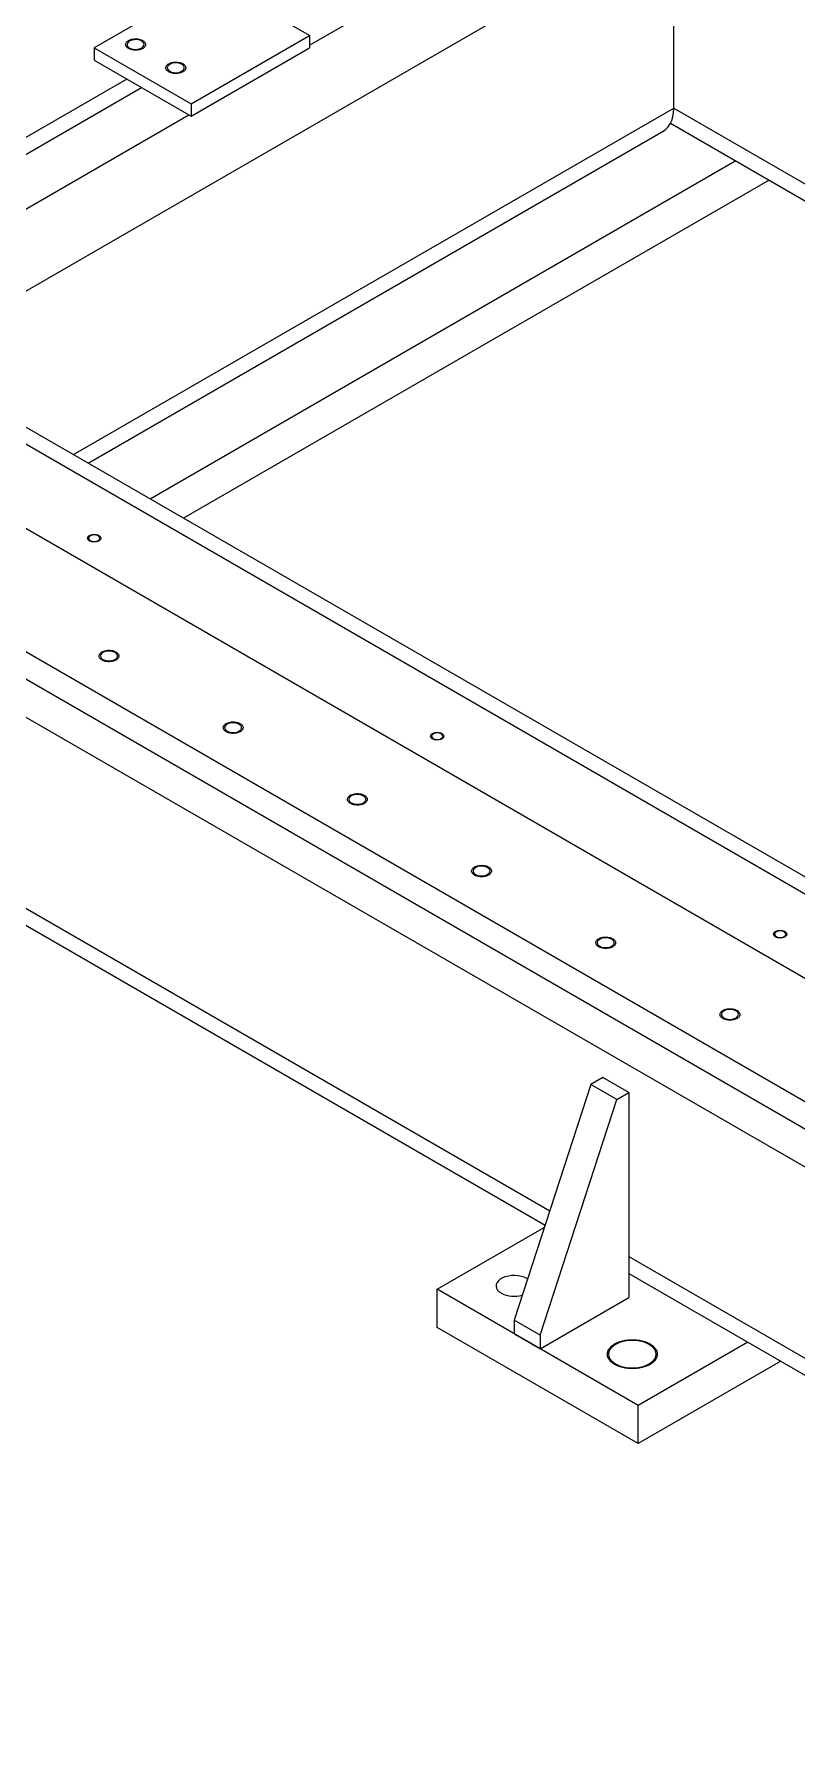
# Model space of a CAD drawing. Header units: millimetres. Extents: x 30 to 8380, y 30 to 5898.
# Drawn here: x 541 to 769, y 5085 to 5595 of the extents above; entities that cross this region are included whole.
import ezdxf

# ---------------------------------------------------------------- set-up
doc = ezdxf.new("R2010")
doc.units = ezdxf.units.MM
doc.header["$LTSCALE"] = 10

msp = doc.modelspace()

# ---------------------------------------------------------------- linework, layer by layer
at = {"color": 8, "linetype": 'Continuous', "lineweight": 18}
for p, q in [((623.362335, 5591.3359383), (721.6501776, 5648.0763021)), ((503.3061589, 5497.5347492), (732.2567793, 5629.7051291)), ((474.1628042, 5521.5330447), (573.1577536, 5578.6816126)), ((488.3049398, 5513.3689636), (587.2998892, 5570.5175314)), ((552.811679, 5468.9558208), (732.2567793, 5572.5472722)), ((732.2567793, 5572.5472722), (950.5927526, 5446.5045977)), ((440.5752321, 5528.6766157), (2059.849761, 4593.8893277)), ((380.4711557, 5481.7311588), (1999.7456846, 4546.9438707)), ((411.2303007, 5406.8164255), (695.1759719, 5242.8980786)), ((718.8217505, 5229.2476612), (1002.7674217, 5065.3293143))]:
    msp.add_line(p, q, dxfattribs=at)
at = {"color": 7, "linetype": 'Continuous', "lineweight": 25}
for p, q in [((732.2567793, 5572.5472722), (732.2567793, 5629.7051291)), ((594.370957, 5610.9303301), (559.0156179, 5590.5201273)), ((623.362335, 5594.1939638), (594.370957, 5610.9303301)), ((559.0156179, 5590.5201273), (559.0156179, 5586.8456937)), ((559.0156179, 5590.5201273), (588.006996, 5573.783761)), ((588.006996, 5573.783761), (623.362335, 5594.1939638)), ((588.006996, 5570.1093274), (623.362335, 5590.5195302)), ((623.362335, 5594.1939638), (623.362335, 5590.5195302)), ((559.0156179, 5586.8456937), (588.006996, 5570.1093274)), ((568.7648602, 5581.2175759), (466.6634137, 5522.2756655)), ((588.006996, 5573.783761), (588.006996, 5570.1093274)), ((557.2062964, 5466.4188622), (729.1495681, 5565.6796001)), ((731.3038616, 5568.0234627), (946.1981352, 5443.9676391)), ((750.8448563, 5556.7426865), (575.7943734, 5455.6881937)), ((760.7459603, 5551.0269009), (585.6954774, 5449.9724081)), ((2067.3491515, 4594.6319484), (448.0746226, 5529.4192365)), ((2030.858383, 4585.3183695), (418.6549219, 5516.023617)), ((386.8351167, 5497.6544345), (1999.0385778, 4566.949187)), ((386.8351167, 5489.4890263), (1999.0385778, 4558.7837789)), ((411.2303007, 5401.7425083), (693.7827113, 5238.6284736)), ((707.508042, 5280.6893342), (684.5270716, 5210.2648456)), ((711.0435759, 5282.7303545), (707.508042, 5280.6893342)), ((715.2862166, 5276.1990896), (707.508042, 5280.6893342)), ((718.8217505, 5278.2401099), (711.0435759, 5282.7303545)), ((692.3052462, 5205.774601), (715.2862166, 5276.1990896)), ((715.2862166, 5276.1990896), (718.8217505, 5278.2401099)), ((718.8217505, 5278.2401099), (718.8217505, 5216.999549)), ((661.5461012, 5219.4487734), (693.553576, 5237.9262952)), ((718.8217505, 5224.173744), (1001.3741611, 5061.0597093)), ((661.5461012, 5208.017202), (661.5461012, 5219.4487734)), ((721.6501776, 5184.7514286), (661.5461012, 5219.4487734)), ((692.3052462, 5201.6918969), (718.8217505, 5216.999549)), ((692.3052462, 5205.774601), (684.5270716, 5210.2648456)), ((684.5270716, 5210.2648456), (684.5270716, 5206.1821415)), ((721.6501776, 5173.3198572), (661.5461012, 5208.017202)), ((684.5270716, 5206.1821415), (692.3052462, 5201.6918969)), ((692.3052462, 5205.774601), (692.3052462, 5201.6918969)), ((754.3803902, 5203.6461782), (721.6501776, 5184.7514286)), ((764.2814942, 5197.9303925), (721.6501776, 5173.3198572)), ((721.6501776, 5173.3198572), (721.6501776, 5184.7514286))]:
    msp.add_line(p, q, dxfattribs=at)
at = {"color": 7, "linetype": 'Continuous', "lineweight": 25, "flags": 128}
for points in [[(569.5868643, 5590.4997171), (570.1402055, 5590.2574803), (570.7862373, 5590.1104094), (571.4770464, 5590.069412), (572.1613987, 5590.1375286), (572.7885389, 5590.3097074), (573.3119548, 5590.5731787), (573.6928272, 5590.9084019), (573.9029084, 5591.2905152), (573.9266177, 5591.6911789), (573.7621966, 5592.0806776), (573.4218396, 5592.430124), (572.9307894, 5592.7136013), (572.3254649, 5592.9100852), (571.6507602, 5593.0050034), (570.9567151, 5592.9913163), (570.2948038, 5592.870039), (569.7141172, 5592.6501661), (569.2577222, 5592.3480045), (568.9594674, 5591.9859642), (568.8414732, 5591.590896), (568.9124905, 5591.1921004), (569.1672524, 5590.8191542), (569.5868643, 5590.4997171)], [(581.6076796, 5583.5602482), (582.1610208, 5583.3180114), (582.8070526, 5583.1709405), (583.4978617, 5583.1299431), (584.182214, 5583.1980597), (584.8093542, 5583.3702385), (585.3327701, 5583.6337097), (585.7136424, 5583.968933), (585.9237237, 5584.3510462), (585.9474329, 5584.7517099), (585.7830119, 5585.1412086), (585.4426549, 5585.490655), (584.9516047, 5585.7741323), (584.3462801, 5585.9706162), (583.6715755, 5586.0655345), (582.9775304, 5586.0518474), (582.3156191, 5585.9305701), (581.7349325, 5585.7106972), (581.2785375, 5585.4085356), (580.9802827, 5585.0464953), (580.8622885, 5584.6514271), (580.9333058, 5584.2526315), (581.1880677, 5583.8796853), (581.6076796, 5583.5602482)], [(729.1495681, 5565.6796001), (729.1501776, 5565.679952), (729.9427527, 5566.2465583), (730.6310439, 5566.9694007), (731.2063955, 5567.8393892), (731.6615722, 5568.845583), (731.9908497, 5569.9753288), (732.1900872, 5571.2144193), (732.2567793, 5572.5472722)], [(557.8135364, 5443.2803272), (558.2689837, 5443.092603), (558.8053405, 5443.0004215), (559.364484, 5443.0137721), (559.8858225, 5443.1312079), (560.3128608, 5443.3400031), (560.5993228, 5443.6175314), (560.7141657, 5443.9337182), (560.6449447, 5444.2543), (560.3991607, 5444.5445366), (560.0034485, 5444.7729764), (559.5006895, 5444.9148644), (558.9453655, 5444.9548249), (558.3976544, 5444.8885275), (557.9169092, 5444.7231565), (557.5552262, 5444.4766325), (557.3517993, 5444.1756702), (557.3286729, 5443.8528835), (557.4883533, 5443.5432514), (557.8135364, 5443.2803272)], [(561.631913, 5407.727081), (562.1852543, 5407.4848442), (562.831286, 5407.3377733), (563.5220951, 5407.2967758), (564.2064474, 5407.3648925), (564.8335876, 5407.5370712), (565.3570035, 5407.8005425), (565.7378759, 5408.1357657), (565.9479571, 5408.517879), (565.9716664, 5408.9185427), (565.8072453, 5409.3080414), (565.4668883, 5409.6574878), (564.9758381, 5409.9409651), (564.3705136, 5410.137449), (563.6958089, 5410.2323672), (563.0017638, 5410.2186802), (562.3398525, 5410.0974029), (561.7591659, 5409.8775299), (561.3027709, 5409.5753683), (561.0045162, 5409.213328), (560.8865219, 5408.8182599), (560.9575392, 5408.4194643), (561.2123011, 5408.046518), (561.631913, 5407.727081)], [(598.755019, 5386.296368), (599.3083603, 5386.0541312), (599.9543921, 5385.9070603), (600.6452012, 5385.8660629), (601.3295534, 5385.9341795), (601.9566936, 5386.1063583), (602.4801095, 5386.3698296), (602.8609819, 5386.7050528), (603.0710631, 5387.0871661), (603.0947724, 5387.4878297), (602.9303514, 5387.8773285), (602.5899944, 5388.2267749), (602.0989441, 5388.5102521), (601.4936196, 5388.7067361), (600.8189149, 5388.8016543), (600.1248698, 5388.7879672), (599.4629585, 5388.6666899), (598.8822719, 5388.446817), (598.4258769, 5388.1446554), (598.1276222, 5387.7826151), (598.0096279, 5387.3875469), (598.0806452, 5386.9887513), (598.3354071, 5386.6158051), (598.755019, 5386.296368)], [(660.3440197, 5384.0907391), (660.799467, 5383.9030149), (661.3358237, 5383.8108334), (661.8949673, 5383.824184), (662.4163058, 5383.9416198), (662.8433441, 5384.150415), (663.1298061, 5384.4279432), (663.244649, 5384.7441301), (663.1754279, 5385.0647119), (662.929644, 5385.3549485), (662.5339318, 5385.5833883), (662.0311728, 5385.7252763), (661.4758487, 5385.7652368), (660.9281377, 5385.6989394), (660.4473925, 5385.5335684), (660.0857095, 5385.2870444), (659.8822826, 5384.9860821), (659.8591562, 5384.6632954), (660.0188365, 5384.3536633), (660.3440197, 5384.0907391)], [(635.878125, 5364.8656551), (636.4314663, 5364.6234183), (637.0774981, 5364.4763474), (637.7683072, 5364.4353499), (638.4526594, 5364.5034666), (639.0797996, 5364.6756454), (639.6032156, 5364.9391166), (639.9840879, 5365.2743399), (640.1941691, 5365.6564531), (640.2178784, 5366.0571168), (640.0534574, 5366.4466155), (639.7131004, 5366.7960619), (639.2220501, 5367.0795392), (638.6167256, 5367.2760231), (637.9420209, 5367.3709414), (637.2479759, 5367.3572543), (636.5860646, 5367.235977), (636.005378, 5367.0161041), (635.5489829, 5366.7139425), (635.2507282, 5366.3519022), (635.1327339, 5365.956834), (635.2037513, 5365.5580384), (635.4585131, 5365.1850922), (635.878125, 5364.8656551)], [(673.0012311, 5343.4349421), (673.5545723, 5343.1927053), (674.2006041, 5343.0456344), (674.8914132, 5343.004637), (675.5757655, 5343.0727536), (676.2029056, 5343.2449324), (676.7263216, 5343.5084037), (677.1071939, 5343.8436269), (677.3172751, 5344.2257402), (677.3409844, 5344.6264039), (677.1765634, 5345.0159026), (676.8362064, 5345.365349), (676.3451561, 5345.6488263), (675.7398316, 5345.8453102), (675.0651269, 5345.9402284), (674.3710819, 5345.9265413), (673.7091706, 5345.8052641), (673.128484, 5345.5853911), (672.6720889, 5345.2832295), (672.3738342, 5344.9211892), (672.2558399, 5344.5261211), (672.3268573, 5344.1273255), (672.5816192, 5343.7543792), (673.0012311, 5343.4349421)], [(762.8745029, 5324.901151), (763.3299503, 5324.7134268), (763.866307, 5324.6212453), (764.4254506, 5324.6345958), (764.9467891, 5324.7520317), (765.3738274, 5324.9608269), (765.6602893, 5325.2383551), (765.7751323, 5325.554542), (765.7059112, 5325.8751238), (765.4601273, 5326.1653604), (765.0644151, 5326.3938002), (764.5616561, 5326.5356882), (764.006332, 5326.5756487), (763.4586209, 5326.5093513), (762.9778758, 5326.3439803), (762.6161928, 5326.0974563), (762.4127658, 5325.796494), (762.3896395, 5325.4737073), (762.5493198, 5325.1640752), (762.8745029, 5324.901151)], [(710.1243371, 5322.0042292), (710.6776783, 5321.7619924), (711.3237101, 5321.6149215), (712.0145192, 5321.5739241), (712.6988715, 5321.6420407), (713.3260116, 5321.8142195), (713.8494276, 5322.0776908), (714.2302999, 5322.412914), (714.4403811, 5322.7950272), (714.4640904, 5323.1956909), (714.2996694, 5323.5851897), (713.9593124, 5323.9346361), (713.4682622, 5324.2181133), (712.8629376, 5324.4145973), (712.1882329, 5324.5095155), (711.4941879, 5324.4958284), (710.8322766, 5324.3745511), (710.25159, 5324.1546782), (709.7951949, 5323.8525166), (709.4969402, 5323.4904763), (709.378946, 5323.0954081), (709.4499633, 5322.6966125), (709.7047252, 5322.3236663), (710.1243371, 5322.0042292)], [(747.2474431, 5300.5735163), (747.8007843, 5300.3312795), (748.4468161, 5300.1842086), (749.1376252, 5300.1432111), (749.8219775, 5300.2113278), (750.4491176, 5300.3835066), (750.9725336, 5300.6469778), (751.3534059, 5300.9822011), (751.5634871, 5301.3643143), (751.5871964, 5301.764978), (751.4227754, 5302.1544767), (751.0824184, 5302.5039231), (750.5913682, 5302.7874004), (749.9860436, 5302.9838843), (749.311339, 5303.0788026), (748.6172939, 5303.0651155), (747.9553826, 5302.9438382), (747.374696, 5302.7239653), (746.918301, 5302.4218037), (746.6200462, 5302.0597633), (746.502052, 5301.6646952), (746.5730693, 5301.2658996), (746.8278312, 5300.8929534), (747.2474431, 5300.5735163)], [(688.5322555, 5222.5386105), (688.3277705, 5222.6633803), (687.5646798, 5223.0291859), (686.698147, 5223.307817), (685.7576808, 5223.4897853), (684.7753077, 5223.5688941), (683.7844812, 5223.5424493), (682.8189427, 5223.4113515), (681.9115725, 5223.1800652), (681.09327, 5222.8564664), (680.3919015, 5222.451575), (679.8313512, 5221.979179), (679.4307081, 5221.4553653), (679.2036155, 5220.8979718), (679.1578069, 5220.3259799), (679.294842, 5219.7588679), (679.6100545, 5219.2159483), (680.0927102, 5218.7157096), (680.7263726, 5218.2751867)], [(714.8442748, 5197.1506268), (715.6944407, 5196.7314523), (716.6477283, 5196.394215), (717.6806646, 5196.1472189), (718.7678151, 5195.9965458), (719.8824107, 5195.9459058), (720.9970062, 5195.9965458), (722.0841567, 5196.1472189), (723.117093, 5196.394215), (724.0703806, 5196.7314523), (724.9205465, 5197.1506268), (725.6466567, 5197.6414171), (726.2308321, 5198.1917384), (726.6586883, 5198.7880397), (726.9196901, 5199.4156384), (727.0074107, 5200.0590807), (726.9196901, 5200.702523), (726.6586883, 5201.3301217), (726.2308321, 5201.9264231), (725.6466567, 5202.4767443), (724.9205465, 5202.9675346), (724.0703806, 5203.3867091), (723.117093, 5203.7239464), (722.0841567, 5203.9709425), (720.9970062, 5204.1216156), (719.8824107, 5204.1722557), (718.7678151, 5204.1216156), (717.6806646, 5203.9709425), (716.6477283, 5203.7239464), (715.6944407, 5203.3867091), (714.8442748, 5202.9675346), (714.1181646, 5202.4767443), (713.5339892, 5201.9264231), (713.106133, 5201.3301217), (712.8451312, 5200.702523), (712.7574107, 5200.0590807), (712.8451312, 5199.4156384), (713.106133, 5198.7880397), (713.5339892, 5198.1917384), (714.1181646, 5197.6414171), (714.8442748, 5197.1506268)]]:
    msp.add_lwpolyline(points, dxfattribs=at)
at = {"color": 7, "linetype": 'Continuous', "lineweight": 25}
msp.add_arc((684.5624788, 5225.8174312), 8.461747, 243.041383595, 286.413450366, dxfattribs=at)
at = {"color": 7, "linetype": 'Continuous', "lineweight": 18}
for points, knots in [([(573.5111237, 5590.3160253), (572.9171108, 5590.0499501), (572.2269599, 5589.8775402), (571.4842189, 5589.8096289), (570.7355569, 5589.8504832), (570.0280151, 5589.9975361), (569.406051, 5590.2415478), (568.9087449, 5590.567186), (568.5673443, 5590.9539898), (568.4033007, 5591.3776548), (568.4269216, 5591.8115606), (568.6367227, 5592.2284433), (569.0195216, 5592.6021086), (569.5512654, 5592.9090778), (570.1985429, 5593.1300629), (570.9206832, 5593.2511785), (571.6723115, 5593.2648145), (572.4062004, 5593.1701142), (573.0762367, 5592.9730278), (573.6403198, 5592.6859391), (574.0630062, 5592.3268869), (574.3177369, 5591.9184317), (574.3885063, 5591.4862383), (574.2708677, 5591.0574631), (573.9722127, 5590.6590474), (573.5113069, 5590.3160253), (573.6760567, 5590.4260985), (573.5113069, 5590.3160253)], [0, 0, 0, 0, 0.039992605, 0.0799929132, 0.1199932213, 0.1599935294, 0.1999938375, 0.2399941456, 0.2799944538, 0.3199947619, 0.35999507, 0.3999953781, 0.4399956863, 0.4799959944, 0.5199963025, 0.5599966106, 0.5999969188, 0.6399972269, 0.679997535, 0.7199978431, 0.7599981513, 0.7999984594, 0.8399987675, 0.8799990756, 0.9199993838, 0.9599996919, 1, 1, 1, 1]), ([(585.5318904, 5583.3765564), (584.9379261, 5583.1104811), (584.2477752, 5582.9380713), (583.5050342, 5582.87016), (582.7563722, 5582.9110143), (582.0488304, 5583.0580672), (581.4268663, 5583.3020788), (580.9295602, 5583.627717), (580.5881596, 5584.0145208), (580.424116, 5584.4381858), (580.4477369, 5584.8720916), (580.657538, 5585.2889743), (581.0403368, 5585.6626397), (581.5720807, 5585.9696089), (582.2193582, 5586.1905939), (582.9414985, 5586.3117096), (583.6931268, 5586.3253456), (584.4270156, 5586.2306452), (585.097052, 5586.0335589), (585.6611351, 5585.7464702), (586.0838215, 5585.3874179), (586.3385522, 5584.9789628), (586.4093216, 5584.5467694), (586.2916829, 5584.1179941), (585.993028, 5583.7195785), (585.5321222, 5583.3765564), (585.696872, 5583.4866295), (585.5321222, 5583.3765564)], [0, 0, 0, 0, 0.0399906465, 0.0799910363, 0.119991426, 0.1599918157, 0.1999922054, 0.2399925952, 0.2799929849, 0.3199933746, 0.3599937644, 0.3999941541, 0.4399945438, 0.4799949335, 0.5199953233, 0.559995713, 0.5999961027, 0.6399964925, 0.6799968822, 0.7199972719, 0.7599976616, 0.7999980514, 0.8399984411, 0.8799988308, 0.9199992205, 0.9599996103, 1, 1, 1, 1]), ([(560.4296923, 5443.157866), (559.9501552, 5442.9534962), (559.3874411, 5442.839827), (558.791689, 5442.8269584), (558.2158339, 5442.9160339), (557.7110431, 5443.0991386), (557.3221695, 5443.360003), (557.0837663, 5443.675448), (557.0170165, 5444.0174451), (557.1278513, 5444.3556062), (557.4064224, 5444.6598843), (557.8279776, 5444.9032429), (558.3550598, 5445.0640586), (558.9408355, 5445.1280422), (559.533256, 5445.0895083), (560.0796821, 5444.9518811), (560.5315614, 5444.7273891), (560.8487424, 5444.4359796), (561.0030423, 5444.1035455), (560.9807509, 5443.7596251), (560.7838487, 5443.4347772), (560.4298315, 5443.157866), (560.5585957, 5443.2463705), (560.4298315, 5443.157866)], [0, 0, 0, 0, 0.0476105265, 0.0952300002, 0.1428494738, 0.1904689475, 0.2380884212, 0.2857078949, 0.3333273685, 0.3809468422, 0.4285663159, 0.4761857896, 0.5238052632, 0.5714247369, 0.6190442106, 0.6666636843, 0.7142831579, 0.7619026316, 0.8095221053, 0.857141579, 0.9047610526, 0.9523805263, 1, 1, 1, 1]), ([(565.5562878, 5407.5433891), (564.9621596, 5407.2773139), (564.2720086, 5407.1049041), (563.5292676, 5407.0369927), (562.7806056, 5407.077847), (562.0730638, 5407.2248999), (561.4510997, 5407.4689116), (560.9537936, 5407.7945498), (560.612393, 5408.1813536), (560.4483494, 5408.6050186), (560.4719703, 5409.0389244), (560.6817714, 5409.4558071), (561.0645703, 5409.8294724), (561.5963142, 5410.1364416), (562.2435916, 5410.3574267), (562.9657319, 5410.4785423), (563.7173603, 5410.4921784), (564.4512491, 5410.397478), (565.1212854, 5410.2003917), (565.6853685, 5409.9133029), (566.1080549, 5409.5542507), (566.3627856, 5409.1457955), (566.433555, 5408.7136022), (566.3159164, 5408.2848269), (566.0172614, 5407.8864112), (565.5563557, 5407.5433891), (565.7211054, 5407.6534623), (565.5563557, 5407.5433891)], [0, 0, 0, 0, 0.0399972608, 0.0799973749, 0.119997489, 0.1599976032, 0.1999977173, 0.2399978314, 0.2799979456, 0.3199980597, 0.3599981739, 0.399998288, 0.4399984021, 0.4799985163, 0.5199986304, 0.5599987445, 0.5999988587, 0.6399989728, 0.6799990869, 0.7199992011, 0.7599993152, 0.7999994293, 0.8399995435, 0.8799996576, 0.9199997717, 0.9599998859, 1, 1, 1, 1]), ([(602.6792526, 5386.1126762), (602.0852656, 5385.846601), (601.3951146, 5385.6741911), (600.6523736, 5385.6062798), (599.9037116, 5385.6471341), (599.1961698, 5385.794187), (598.5742057, 5386.0381986), (598.0768996, 5386.3638369), (597.735499, 5386.7506406), (597.5714554, 5387.1743056), (597.5950763, 5387.6082114), (597.8048774, 5388.0250941), (598.1876763, 5388.3987595), (598.7194202, 5388.7057287), (599.3666977, 5388.9267138), (600.0888379, 5389.0478294), (600.8404663, 5389.0614654), (601.5743551, 5388.9667651), (602.2443915, 5388.7696787), (602.8084745, 5388.48259), (603.2311609, 5388.1235378), (603.4858916, 5387.7150826), (603.556661, 5387.2828892), (603.4390224, 5386.8541139), (603.1403674, 5386.4556983), (602.6794617, 5386.1126762), (602.8442114, 5386.2227493), (602.6794617, 5386.1126762)], [0, 0, 0, 0, 0.0399915659, 0.0799919173, 0.1199922687, 0.1599926202, 0.1999929716, 0.239993323, 0.2799936744, 0.3199940258, 0.3599943773, 0.3999947287, 0.4399950801, 0.4799954315, 0.519995783, 0.5599961344, 0.5999964858, 0.6399968372, 0.6799971886, 0.7199975401, 0.7599978915, 0.7999982429, 0.8399985943, 0.8799989457, 0.9199992972, 0.9599996486, 1, 1, 1, 1]), ([(662.9598141, 5383.9682779), (662.4806385, 5383.7639081), (661.9179244, 5383.6502389), (661.3221722, 5383.6373703), (660.7463172, 5383.7264458), (660.2415264, 5383.9095505), (659.8526528, 5384.1704148), (659.6142495, 5384.4858599), (659.5474998, 5384.827857), (659.6583345, 5385.1660181), (659.9369056, 5385.4702962), (660.3584608, 5385.7136548), (660.8855431, 5385.8744705), (661.4713188, 5385.938454), (662.0637393, 5385.8999202), (662.6101654, 5385.762293), (663.0620446, 5385.537801), (663.3792257, 5385.2463915), (663.5335256, 5384.9139574), (663.5112341, 5384.570037), (663.314332, 5384.2451891), (662.9603148, 5383.9682779), (663.089079, 5384.0567824), (662.9603148, 5383.9682779)], [0, 0, 0, 0, 0.0475884064, 0.0952089861, 0.1428295657, 0.1904501454, 0.2380707251, 0.2856913048, 0.3333118845, 0.3809324642, 0.4285530438, 0.4761736235, 0.5237942032, 0.5714147829, 0.6190353626, 0.6666559422, 0.7142765219, 0.7618971016, 0.8095176813, 0.857138261, 0.9047588406, 0.9523794203, 1, 1, 1, 1]), ([(639.8022175, 5364.6819633), (639.2083716, 5364.415888), (638.5182207, 5364.2434782), (637.7754796, 5364.1755669), (637.0268176, 5364.2164212), (636.3192758, 5364.3634741), (635.6973117, 5364.6074857), (635.2000056, 5364.9331239), (634.858605, 5365.3199277), (634.6945614, 5365.7435927), (634.7181823, 5366.1774985), (634.9279835, 5366.5943812), (635.3107823, 5366.9680466), (635.8425262, 5367.2750158), (636.4898037, 5367.4960008), (637.2119439, 5367.6171165), (637.9635723, 5367.6307525), (638.6974611, 5367.5360521), (639.3674975, 5367.3389658), (639.9315805, 5367.0518771), (640.3542669, 5366.6928248), (640.6089976, 5366.2843697), (640.679767, 5365.8521763), (640.5621284, 5365.423401), (640.2634734, 5365.0249854), (639.8025677, 5364.6819633), (639.9673174, 5364.7920364), (639.8025677, 5364.6819633)], [0, 0, 0, 0, 0.0399858715, 0.0799864602, 0.1199870488, 0.1599876375, 0.1999882262, 0.2399888149, 0.2799894036, 0.3199899923, 0.359990581, 0.3999911697, 0.4399917584, 0.479992347, 0.5199929357, 0.5599935244, 0.5999941131, 0.6399947018, 0.6799952905, 0.7199958792, 0.7599964679, 0.7999970566, 0.8399976452, 0.8799982339, 0.9199988226, 0.9599994113, 1, 1, 1, 1]), ([(676.9251823, 5343.2512503), (676.3314776, 5342.9851751), (675.6413267, 5342.8127653), (674.8985856, 5342.7448539), (674.1499236, 5342.7857082), (673.4423819, 5342.9327611), (672.8204178, 5343.1767728), (672.3231116, 5343.502411), (671.981711, 5343.8892148), (671.8176675, 5344.3128798), (671.8412883, 5344.7467856), (672.0510895, 5345.1636683), (672.4338883, 5345.5373336), (672.9656322, 5345.8443028), (673.6129097, 5346.0652879), (674.33505, 5346.1864035), (675.0866783, 5346.2000396), (675.8205671, 5346.1053392), (676.4906035, 5345.9082528), (677.0546866, 5345.6211641), (677.4773729, 5345.2621119), (677.7321036, 5344.8536567), (677.802873, 5344.4214634), (677.6852344, 5343.9926881), (677.3865794, 5343.5942724), (676.9256737, 5343.2512503), (677.0904234, 5343.3613235), (676.9256737, 5343.2512503)], [0, 0, 0, 0, 0.0399801775, 0.0799810034, 0.1199818294, 0.1599826553, 0.1999834812, 0.2399843072, 0.2799851331, 0.319985959, 0.359986785, 0.3999876109, 0.4399884369, 0.4799892628, 0.5199900887, 0.5599909147, 0.5999917406, 0.6399925666, 0.6799933925, 0.7199942184, 0.7599950444, 0.7999958703, 0.8399966962, 0.8799975222, 0.9199983481, 0.9599991741, 1, 1, 1, 1]), ([(765.4905319, 5324.7786898), (765.0111217, 5324.57432), (764.4484077, 5324.4606508), (763.8526555, 5324.4477822), (763.2768004, 5324.5368576), (762.7720097, 5324.7199624), (762.3831361, 5324.9808267), (762.1447328, 5325.2962718), (762.0779831, 5325.6382689), (762.1888178, 5325.97643), (762.4673889, 5326.2807081), (762.8889441, 5326.5240667), (763.4160264, 5326.6848824), (764.0018021, 5326.7488659), (764.5942226, 5326.7103321), (765.1406486, 5326.5727049), (765.5925279, 5326.3482129), (765.909709, 5326.0568034), (766.0640089, 5325.7243693), (766.0417174, 5325.3804489), (765.8448153, 5325.055601), (765.490798, 5324.7786898), (765.6195623, 5324.8671943), (765.490798, 5324.7786898)], [0, 0, 0, 0, 0.0476027608, 0.0952226228, 0.1428424847, 0.1904623467, 0.2380822087, 0.2857020706, 0.3333219326, 0.3809417945, 0.4285616565, 0.4761815185, 0.5238013804, 0.5714212424, 0.6190411043, 0.6666609663, 0.7142808282, 0.7619006902, 0.8095205522, 0.8571404141, 0.9047602761, 0.952380138, 1, 1, 1, 1]), ([(714.0487432, 5321.8205374), (713.4545836, 5321.5544622), (712.7644327, 5321.3820523), (712.0216916, 5321.314141), (711.2730296, 5321.3549953), (710.5654879, 5321.5020482), (709.9435238, 5321.7460598), (709.4462176, 5322.0716981), (709.1048171, 5322.4585018), (708.9407735, 5322.8821668), (708.9643943, 5323.3160726), (709.1741955, 5323.7329553), (709.5569943, 5324.1066207), (710.0887382, 5324.4135899), (710.7360157, 5324.634575), (711.458156, 5324.7556906), (712.2097843, 5324.7693266), (712.9436731, 5324.6746263), (713.6137095, 5324.4775399), (714.1777926, 5324.1904512), (714.6004789, 5323.831399), (714.8552096, 5323.4229438), (714.925979, 5322.9907504), (714.8083404, 5322.5619751), (714.5096854, 5322.1635595), (714.0487797, 5321.8205374), (714.2135294, 5321.9306105), (714.0487797, 5321.8205374)], [0, 0, 0, 0, 0.039998529, 0.0799985903, 0.1199986516, 0.1599987129, 0.1999987742, 0.2399988355, 0.2799988968, 0.3199989581, 0.3599990193, 0.3999990806, 0.4399991419, 0.4799992032, 0.5199992645, 0.5599993258, 0.5999993871, 0.6399994484, 0.6799995097, 0.719999571, 0.7599996323, 0.7999996935, 0.8399997548, 0.8799998161, 0.9199998774, 0.9599999387, 1, 1, 1, 1]), ([(751.1717081, 5300.3898244), (750.5776896, 5300.1237492), (749.8875387, 5299.9513394), (749.1447977, 5299.8834281), (748.3961356, 5299.9242824), (747.6885939, 5300.0713353), (747.0666298, 5300.3153469), (746.5693237, 5300.6409851), (746.2279231, 5301.0277889), (746.0638795, 5301.4514539), (746.0875004, 5301.8853597), (746.2973015, 5302.3022424), (746.6801003, 5302.6759077), (747.2118442, 5302.982877), (747.8591217, 5303.203862), (748.581262, 5303.3249776), (749.3328903, 5303.3386137), (750.0667791, 5303.2439133), (750.7368155, 5303.046827), (751.3008986, 5302.7597383), (751.7235849, 5302.400686), (751.9783157, 5301.9922309), (752.0490851, 5301.5600375), (751.9314464, 5301.1312622), (751.6327915, 5300.7328466), (751.1718857, 5300.3898244), (751.3366355, 5300.4998976), (751.1718857, 5300.3898244)], [0, 0, 0, 0, 0.0399928341, 0.0799931326, 0.1199934312, 0.1599937298, 0.1999940284, 0.239994327, 0.2799946255, 0.3199949241, 0.3599952227, 0.3999955213, 0.4399958199, 0.4799961184, 0.519996417, 0.5599967156, 0.5999970142, 0.6399973128, 0.6799976114, 0.7199979099, 0.7599982085, 0.7999985071, 0.8399988057, 0.8799991043, 0.9199994028, 0.9599997014, 1, 1, 1, 1]), ([(725.1852751, 5196.9975503), (724.314014, 5196.5660897), (723.3384434, 5196.2165019), (722.2818664, 5195.9569808), (721.1690482, 5195.7936095), (720.0260723, 5195.7302172), (718.879729, 5195.7682898), (717.7568878, 5195.906935), (716.683867, 5196.1429029), (715.6858174, 5196.4706626), (714.7861324, 5196.8825319), (714.0058998, 5197.3688568), (713.3634076, 5197.9182382), (712.8737154, 5198.5177992), (712.548301, 5199.1534865), (712.394792, 5199.8104002), (712.4167863, 5200.4731427), (712.6137686, 5201.12618), (712.9811217, 5201.7542053), (713.5102352, 5202.3424984), (714.188707, 5202.8772701), (715.0006344, 5203.3459858), (715.9269866, 5203.7376593), (716.9460505, 5204.04311), (718.0339402, 5204.2551784), (719.1651565, 5204.3688939), (720.3131846, 5204.381591), (721.4511158, 5204.2929721), (722.5522778, 5204.1051144), (723.5908604, 5203.822421), (724.5425201, 5203.4515182), (725.3849508, 5203.0010995), (726.0984066, 5202.4817224), (726.6661647, 5201.9055606), (727.0749173, 5201.2861189), (727.3150838, 5200.6379165), (727.3810346, 5199.9761466), (727.2712241, 5199.3163207), (726.988226, 5198.6739044), (726.5386737, 5198.0639554), (725.9331042, 5197.5007705), (725.1857115, 5196.9975503), (725.44461, 5197.1608735), (725.1857115, 5196.9975503)], [0, 0, 0, 0, 0.0243833785, 0.048773794, 0.0731642096, 0.0975546251, 0.1219450406, 0.1463354562, 0.1707258717, 0.1951162873, 0.2195067028, 0.2438971183, 0.2682875339, 0.2926779494, 0.3170683649, 0.3414587805, 0.365849196, 0.3902396116, 0.4146300271, 0.4390204426, 0.4634108582, 0.4878012737, 0.5121916892, 0.5365821048, 0.5609725203, 0.5853629359, 0.6097533514, 0.6341437669, 0.6585341825, 0.682924598, 0.7073150135, 0.7317054291, 0.7560958446, 0.7804862602, 0.8048766757, 0.8292670912, 0.8536575068, 0.8780479223, 0.9024383378, 0.9268287534, 0.9512191689, 0.9756095845, 1, 1, 1, 1])]:
    msp.add_open_spline(points, degree=3, knots=knots, dxfattribs=at)

doc.saveas('drawing.dxf')
